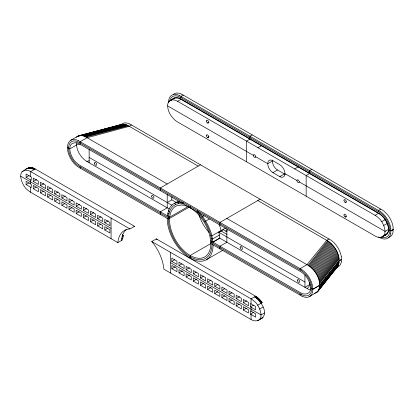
<?xml version="1.0" encoding="UTF-8"?>
<svg xmlns="http://www.w3.org/2000/svg" width="414" height="414" viewBox="0 0 414 414"><rect width="100%" height="100%" fill="white"/><g stroke="black" fill="none" stroke-linecap="round" stroke-linejoin="round"><path stroke-width="0.62" d="M213.096 244.897A32.437 18.728 60 0 1 192.158 259.195L190.212 258.165L190.161 256.815A30.812 17.792 60 0 1 168.374 219.078L168.705 214.902L169.688 211.233A30.812 17.792 60 0 1 174.755 204.971L175.464 204.635A22.998 13.279 60 0 1 178.45 203.709L183.242 203.828L182.895 202.363L177.834 202.239A24.214 13.983 60 0 0 174.687 203.212L173.942 203.569A32.437 18.728 60 0 0 168.607 210.157L167.349 215.839M190.212 258.165L190.161 255.49A29.192 16.855 60 0 1 169.523 219.741L169.833 215.782L170.765 212.304A29.192 16.855 60 0 1 176.892 205.737L181.435 205.018A29.192 16.855 60 0 1 198.886 215.094L203.429 221.06A29.192 16.855 60 0 1 209.556 234.702L210.488 239.256L210.798 243.572A29.192 16.855 60 0 1 190.161 255.49L211.078 243.416M168.374 219.078L78.313 167.054A16.348 9.439 60 0 1 67.658 150.282L67.689 145.123A16.348 9.439 60 0 1 78.318 140.667M318.18 291.011C322.677 281.779 316.063 270.482 308.145 265.348L226.856 218.416M309.449 296.657L317.776 291.513L337.674 266.512C342.171 257.285 335.557 245.988 327.64 240.855L257.813 200.542M341.302 256.747L341.302 261.917M181.694 94.185L382.453 210.089A16.348 9.439 60 0 1 393.109 226.862L393.077 232.026A16.348 9.439 60 0 1 388.135 237.595M122.254 234.821L123.356 235.457L122.44 239.96L117.855 242.609L30.677 192.277A15.587 8.999 60 0 1 27.469 189.876C21.958 186.01 15.525 169.098 27.469 170.32A15.587 8.999 60 0 1 30.677 171.624L129.96 228.942L134.545 226.292L35.262 168.969C31.712 166.459 27.148 167.479 24.1 170.387M167.634 105.901C167.173 102.191 170.718 98.765 174.403 100.028A15.587 8.999 60 0 1 177.611 101.332L375.068 215.332A15.587 8.999 60 0 1 378.277 217.733C383.788 221.599 390.221 238.516 378.277 237.294A15.587 8.999 60 0 1 375.068 235.99L177.611 121.985A15.587 8.999 60 0 1 174.403 119.589C170.677 116.018 167.799 111.159 167.634 105.901L253.409 155.421A1.62 0.937 60 0 0 255.127 157.558A1.62 0.937 60 0 0 255.127 155.266A1.62 0.937 60 0 0 253.409 155.421M261.213 303.224L262.217 302.567L261.715 301.847L258.848 298.608L256.292 296.605L156.357 238.888L151.767 241.533L251.05 298.856L254.491 296.869C260.763 300.341 269.938 314.278 260.566 318.894M188.375 206.369L169.662 217.174L79.959 165.388A15.898 9.18 60 0 1 76.683 162.93C71.042 158.96 64.465 141.645 76.683 142.866A15.898 9.18 60 0 1 79.959 144.201L300.357 271.444A15.898 9.18 60 0 1 303.638 273.902C309.279 277.872 315.856 295.187 303.638 293.961A15.898 9.18 60 0 1 300.357 292.631L210.659 240.844M172.41 99.52L174.475 98.113L177.844 98.04A15.587 8.999 60 0 1 181.053 99.344L378.51 213.345A15.587 8.999 60 0 1 381.718 215.746C386.733 219.912 392.87 232.461 384.052 235.462M171.624 100.178C172.685 97.911 175.479 97.114 177.766 97.745A15.898 9.18 60 0 1 181.047 99.081L378.515 213.086A15.898 9.18 60 0 1 381.791 215.539C387.111 219.736 393.367 233.579 383.612 235.794M117.855 242.609L118.052 240.995A32.758 18.915 60 0 1 129.282 228.958L129.96 228.942M121.297 240.622L122.539 235.105A32.758 18.915 60 0 1 126.56 229.382M390.785 233.351L390.785 228.176M151.767 241.533L152.445 242.33A32.758 18.915 60 0 1 163.675 267.33L163.872 269.178L251.05 319.51A15.587 8.999 60 0 0 254.258 320.814C266.202 322.035 259.769 305.123 254.258 301.252A15.587 8.999 60 0 0 251.05 298.856L251.05 303.886M308.145 265.348L327.64 240.855M308.885 265.804L328.38 241.31M309.641 266.326L329.135 241.828M310.391 266.895L329.886 242.402M311.131 267.522L330.62 243.023M311.856 268.189L331.35 243.696M312.565 268.903L332.059 244.41M313.258 269.659L332.752 245.166M313.926 270.456L333.42 245.963M314.573 271.284L334.067 246.791M315.189 272.143L334.683 247.65M315.779 273.033L335.268 248.54M316.332 273.944L335.826 249.451M316.85 274.875L336.344 250.382M317.331 275.827L336.825 251.329M218.789 231.897L219.85 238.205L307.24 288.661L310.422 284.661M317.776 276.785L337.27 252.292M318.18 277.753L337.674 253.259M318.537 278.726L338.031 254.232M318.852 279.698L338.347 255.2M319.122 280.661L338.611 256.168M319.339 281.618L338.833 257.125M319.515 282.565L339.009 258.072M319.639 283.518L339.133 259.019M319.639 286.933L339.133 262.44M319.515 287.74L339.009 263.242M319.339 288.486L338.833 263.987M317.129 291.684L316.332 292.682L314.573 293.314M319.122 289.184L338.611 264.691M316.85 292.351L338.347 265.348M317.331 291.963L338.031 265.959M302.008 296.201L211.947 244.234L211.616 239.675L210.633 234.873A30.812 17.792 60 0 0 205.567 222.763L204.858 221.604A22.998 13.279 60 0 0 201.872 217.231L204.076 215.554M76.305 137.376C78.753 134.55 83.085 135.28 85.936 137.055L167.225 183.992M337.27 267.02L336.344 267.858M25.823 169.45C28.116 167.261 31.687 168.182 34.119 169.636L35.262 168.969M204.858 221.604L209.339 218.939M119.656 125.282C122.275 123.413 125.804 124.288 128.361 125.799L198.187 166.112M28.043 168.265L29.187 167.598M28.576 168.177L29.72 167.51M29.13 168.141L30.274 167.473M29.704 168.151L30.848 167.489M30.3 168.219L31.443 167.551M30.91 168.332L32.054 167.67M31.536 168.498L32.68 167.83M32.168 168.71L33.311 168.048M32.815 168.974L33.958 168.307M33.462 169.279L34.61 168.617M121.933 236.979L123.077 236.316M121.493 239.007L122.637 238.345M257.632 305.216L262.217 302.567M70.872 140.175L77.749 136.201L123.253 124.21M34.119 169.636L30.677 171.619L30.677 176.654M26.103 177.321L31.252 180.297L31.252 176.985L26.103 174.015L26.103 177.321L29.052 175.619M171.034 100.095L174.475 98.113M168.969 101.508L171.919 99.805M26.103 184.608L31.252 187.578L31.252 184.271L26.103 181.296L26.103 184.608L29.052 182.905M33.255 181.451L38.404 184.427L38.404 181.115L33.255 178.139L33.255 181.451L36.696 179.464M131.564 125.002L129.266 126.327L87.1 137.727L80.218 141.702L80.218 143.027M183.34 95.106L181.047 96.431L181.047 97.756M177.611 101.332L181.053 99.344M33.255 188.732L38.404 191.708L38.404 188.396L33.255 185.425L33.255 188.732L36.204 187.03M40.406 185.581L45.556 188.556L45.556 185.244L40.406 182.269L40.406 185.581L43.848 183.593M40.406 192.862L45.556 195.838L45.556 192.526L40.406 189.55L40.406 192.862L43.356 191.159M47.558 189.71L52.707 192.681L52.707 189.374L47.558 186.398L47.558 189.71L50.503 188.008M47.558 196.992L52.707 199.967L52.707 196.655L47.558 193.68L47.558 196.992L50.503 195.289M54.705 193.835L59.859 196.81L59.859 193.498L54.705 190.528L54.705 193.835L58.146 191.853M54.705 201.121L59.859 204.092L59.859 200.785L54.705 197.809L54.705 201.121L57.655 199.419M61.857 197.964L67.011 200.94L67.011 197.628L61.857 194.658L61.857 197.964L65.298 195.977M61.857 205.246L67.011 208.221L67.011 204.909L61.857 201.939L61.857 205.246L64.807 203.548M69.009 202.094L74.158 205.07L74.158 201.758L69.009 198.782L69.009 202.094L72.45 200.107M207.538 122.979L209.07 122.099M69.009 209.375L74.158 212.351L74.158 209.039L69.009 206.068L69.009 209.375L71.958 207.673M76.16 206.224L81.31 209.194L81.31 205.887L76.16 202.912L76.16 206.224L79.602 204.237M207.538 137.546L209.07 136.661M76.16 213.505L81.31 216.481L81.31 213.169L76.16 210.193L76.16 213.505L79.11 211.802M83.312 210.353L88.461 213.324L88.461 210.017L83.312 207.041L83.312 210.353L86.754 208.366M83.312 217.635L88.461 220.605L88.461 217.298L83.312 214.323L83.312 217.635L86.262 215.932M90.464 214.478L95.613 217.453L95.613 214.141L90.464 211.171L90.464 214.478L93.9 212.496M90.464 221.764L95.613 224.735L95.613 221.428L90.464 218.452L90.464 221.764L93.409 220.062M97.611 218.608L102.765 221.583L102.765 218.271L97.611 215.301L97.611 218.608L101.052 216.62M200.479 164.793L160.347 187.961L160.347 190.611M252.261 134.897L249.968 136.222L249.968 139.135L246.527 141.117L246.527 161.776M97.611 225.889L102.765 228.864L102.765 225.552L97.611 222.582L97.611 225.889L100.561 224.186M104.763 222.737L109.917 225.713L109.917 222.401L104.763 219.425L104.763 222.737L108.204 220.75M104.763 230.018L109.917 232.994L109.917 229.682L104.763 226.712L104.763 230.018L107.712 228.316M257.994 147.741L261.436 145.754M167.225 202.529L171.815 199.879L176.587 202.637M178.393 201.069L174.687 203.212L175.464 204.635M179.422 201.318L177.834 202.239L178.45 203.709M122.208 236.12L123.356 235.457M189.384 207.005L169.569 218.447L79.074 166.195M272.329 161.046L267.739 163.696L255.702 156.746M296.983 180.576A1.62 0.937 60 0 1 298.701 180.421A1.62 0.937 60 0 1 298.701 182.714A1.62 0.937 60 0 1 296.983 180.576L284.941 173.626A7.297 4.212 60 0 0 279.781 164.689L272.898 160.715A7.297 4.212 60 0 0 267.739 163.696A7.297 4.212 60 0 0 272.898 172.633L277.489 169.983L284.366 173.958A7.297 4.212 60 0 0 285.267 174.382M272.898 172.633L279.781 176.602L284.366 173.958M294.685 168.922L298.127 166.935M260.106 199.217L219.974 222.385L219.974 225.035M311.887 169.321L309.594 170.646L309.594 173.295M309.594 173.559L306.153 175.546L306.153 196.2M225.537 228L211.906 235.871L210.814 235.638M171.815 261.446L176.964 264.422L176.964 261.11L171.815 258.139L171.815 261.446L174.76 259.744M219.436 235.033L212.558 239.002L211.44 238.645M225.687 231.421L227.353 230.463M219.829 238.019L212.951 241.993L211.813 241.507M219.85 238.205L212.967 242.174L211.714 235.043A32.437 18.728 60 0 0 206.379 222.292L205.634 221.076A24.214 13.983 60 0 0 202.487 216.47L197.426 210.757L197.08 211.818L201.872 217.231M171.815 268.733L176.964 271.703L176.964 268.396L171.815 265.421L171.815 268.733L175.251 266.745M178.962 265.576L184.116 268.551L184.116 265.239L178.962 262.264L178.962 265.576L181.912 263.873M178.962 272.857L184.116 275.833L184.116 272.521L178.962 269.55L178.962 272.857L182.403 270.875M186.114 269.705L191.268 272.681L191.268 269.369L186.114 266.393L186.114 269.705L189.555 267.718M206.379 259.744L222.918 250.196M186.114 276.987L191.268 279.962L191.268 276.65L186.114 273.675L186.114 276.987L189.555 274.999M193.266 273.835L198.415 276.806L198.415 273.499L193.266 270.523L193.266 273.835L196.215 272.133M193.266 281.116L198.415 284.092L198.415 280.78L193.266 277.804L193.266 281.116L196.707 279.129M200.417 277.96L205.567 280.935L205.567 277.623L200.417 274.653L200.417 277.96L203.367 276.257M200.417 285.246L205.567 288.216L205.567 284.91L200.417 281.934L200.417 285.246L203.859 283.259M345.141 202.425L346.161 201.835M207.569 282.089L212.718 285.065L212.718 281.753L207.569 278.782L207.569 282.089L211.011 280.102M207.569 289.37L212.718 292.346L212.718 289.034L207.569 286.064L207.569 289.37L211.011 287.388M214.721 286.219L219.87 289.195L219.87 285.883L214.721 282.907L214.721 286.219L218.157 284.232M345.141 216.988L346.161 216.398M214.721 293.5L219.87 296.476L219.87 293.164L214.721 290.193L214.721 293.5L217.666 291.798M221.868 290.349L227.022 293.319L227.022 290.012L221.868 287.037L221.868 290.349L224.818 288.646M221.868 297.63L227.022 300.605L227.022 297.293L221.868 294.318L221.868 297.63L224.818 295.927M229.02 294.478L234.174 297.449L234.174 294.142L229.02 291.166L229.02 294.478L231.969 292.776M329.026 239.007L326.734 240.332L306.981 264.675L300.103 268.65L300.103 269.975M380.808 209.111L378.515 210.436L378.515 211.761M375.068 215.332L378.51 213.345M229.02 301.759L234.174 304.735L234.174 301.423L229.02 298.447L229.02 301.759L231.969 300.057M236.171 298.603L241.321 301.578L241.321 298.266L236.171 295.296L236.171 298.603L239.613 296.621M381.646 221.692L385.087 219.71M236.171 305.889L241.321 308.86L241.321 305.553L236.171 302.577L236.171 305.889L239.121 304.186M243.323 302.732L248.472 305.708L248.472 302.396L243.323 299.425L243.323 302.732L246.765 300.745M383.711 225.485L387.152 223.498M243.323 310.014L248.472 312.989L248.472 309.677L243.323 306.707L243.323 310.014L246.273 308.311M250.475 306.862L255.624 309.838L255.624 306.526L250.475 303.55L250.475 306.862L253.425 305.159M388.487 229.434L385.046 231.421L299.275 181.901M341.519 259.371L339.226 260.696L319.732 285.194L312.855 289.163L310.562 287.927M393.3 229.48L391.007 230.8L388.715 229.568M341.519 259.547L339.226 260.872L319.732 285.365L312.855 289.339L312.632 291.71A16.348 9.439 60 0 1 302.003 296.165M393.3 229.651L391.007 230.976L389.864 230.231M383.711 235.814L387.152 233.827M381.646 237.222L385.087 235.24M250.475 314.143L255.624 317.119L255.624 313.807L250.475 310.836L250.475 314.143L253.425 312.441M254.491 296.869L255.64 296.207M255.143 297.268L256.292 296.605M255.795 297.707L256.944 297.045M256.437 298.189L257.586 297.531M257.073 298.711L258.222 298.049M257.699 299.265L258.848 298.608M258.31 299.86L259.459 299.198M258.905 300.481L260.054 299.819M259.48 301.133L260.629 300.471M260.033 301.806L261.182 301.149M260.566 302.51L261.715 301.847M259.692 309.004L263.128 307.033M264.468 312.968L261.027 314.94L170.666 262.771M259.692 319.334L263.128 317.362M257.632 320.746L262.217 318.097L261.182 318.325M22.035 171.794L23.51 170.951M78.303 135.932L121.939 124.319M80.156 135.487L122.58 124.236M77.232 136.532L79.726 135.87M80.973 135.544L82.847 135.047M87.214 133.888L89.088 133.391M93.45 132.232L95.323 131.735M115.289 126.436L117.162 125.944M81.517 135.507L123.941 124.257M82.226 135.616L124.655 124.36M82.95 135.782L125.38 124.531M83.69 136.015L126.12 124.759M84.44 136.304L126.865 125.049M85.196 136.656L127.621 125.401M85.936 137.055L128.361 125.799M80.383 143.937L76.637 144.931L69.759 148.9L67.466 147.493M76.988 142.369A11.773 6.795 60 0 0 76.988 147.87C77.992 152.119 80.404 155.974 83.561 158.955A15.898 9.18 60 0 0 86.842 161.413L89.336 160.751M133.867 226.308L134.545 226.292M67.466 147.669L68.61 148.238M179.402 95.51L380.161 211.414M380.161 237.838L378.515 236.917M129.913 124.076L330.672 239.985A16.348 9.439 60 0 1 341.327 256.758M78.313 140.631L302.008 269.778M180.162 97.243L379.4 212.273A14.713 8.492 60 0 1 389.91 230.256A14.713 8.492 60 0 1 381.439 237.025M79.074 142.364L301.247 270.637M227.198 231.856L223.482 229.708L218.897 232.357L304.947 282.037M227.027 234.402L221.19 231.033L220.885 229.744A32.437 18.728 60 0 0 219.197 224.585M89.134 157.439L172.001 205.282M86.842 161.413L169.383 209.07M210.752 242.221L301.247 294.468M20.7 176.188L111.061 228.357M190.109 258.108L188.163 256.887A32.437 18.728 60 0 1 167.225 218.416M311.711 288.589L312.855 289.339L312.632 286.54A16.348 9.439 60 0 0 302.003 269.809M167.37 215.678L168.508 216.506M167.763 213.143L168.881 214.074M168.415 210.757L169.507 211.787M156.357 238.888L157.035 239.68M309.532 282.332L309.532 284.687L304.947 287.337L304.947 275.186M300.103 293.805L300.103 295.13M251.05 307.193L251.05 311.168M251.05 314.48L251.05 319.51M226.856 228.854L226.856 242.247L219.974 246.221L219.974 248.871M190.161 206.498L190.161 207.823M171.815 196.764L171.815 199.879M170.666 252.442L170.666 273.1M168.555 102.548L168.777 99.997A16.348 9.439 60 0 1 179.402 95.546M167.225 194.425L167.225 207.823L160.347 211.797L160.347 214.442M111.061 218.033L111.061 238.687M89.134 149.34L89.134 162.738M80.218 166.858L80.218 168.182M30.677 179.961L30.677 183.935M30.677 187.247L30.677 192.277M169.869 100.887A14.713 8.492 60 0 1 180.157 97.29M173.243 94.449A16.348 9.439 60 0 1 181.694 94.221M380.155 211.451A16.348 9.439 60 0 1 390.816 228.186M390.816 233.372A16.348 9.439 60 0 1 380.155 237.802M277.489 169.983A7.297 4.212 60 0 1 272.407 160.058M284.941 173.626A7.297 4.212 60 0 1 279.781 176.602M79.074 166.143A14.713 8.492 60 0 1 68.564 148.212A14.713 8.492 60 0 1 79.074 142.416M211.947 244.234A30.812 17.792 60 0 1 190.161 256.815M208.956 232.332A29.192 16.855 60 0 1 198.974 215.042M301.247 294.416A14.713 8.492 60 0 0 311.758 288.62A14.713 8.492 60 0 0 301.247 270.684M310.521 289.991A15.898 9.18 60 0 1 307.24 288.656M341.327 261.943A16.348 9.439 60 0 1 336.354 267.491M121.023 124.79A16.348 9.439 60 0 1 129.918 124.112M206.395 120.992A1.62 0.937 60 0 0 208.113 123.134A1.62 0.937 60 0 0 208.113 120.841A1.62 0.937 60 0 0 206.395 120.992M206.395 135.559A1.62 0.937 60 0 0 208.113 137.696A1.62 0.937 60 0 0 208.113 135.404A1.62 0.937 60 0 0 206.395 135.559M343.993 200.438A1.62 0.937 60 0 0 345.716 202.575A1.62 0.937 60 0 0 345.716 200.283A1.62 0.937 60 0 0 343.993 200.438M343.993 215.001A1.62 0.937 60 0 0 345.716 217.143A1.62 0.937 60 0 0 345.716 214.85A1.62 0.937 60 0 0 343.993 215.001M94.423 163.157A1.62 0.937 60 0 0 96.146 165.3A1.62 0.937 60 0 0 96.146 163.007A1.62 0.937 60 0 0 94.423 163.157M297.366 280.325A1.62 0.937 60 0 0 299.084 282.467A1.62 0.937 60 0 0 299.084 280.169A1.62 0.937 60 0 0 297.366 280.325M240.156 247.298A1.62 0.937 60 0 0 241.874 249.435A1.62 0.937 60 0 0 241.874 247.142A1.62 0.937 60 0 0 240.156 247.298M151.633 196.174A1.62 0.937 60 0 0 153.351 198.316A1.62 0.937 60 0 0 153.351 196.019A1.62 0.937 60 0 0 151.633 196.174"/></g></svg>
